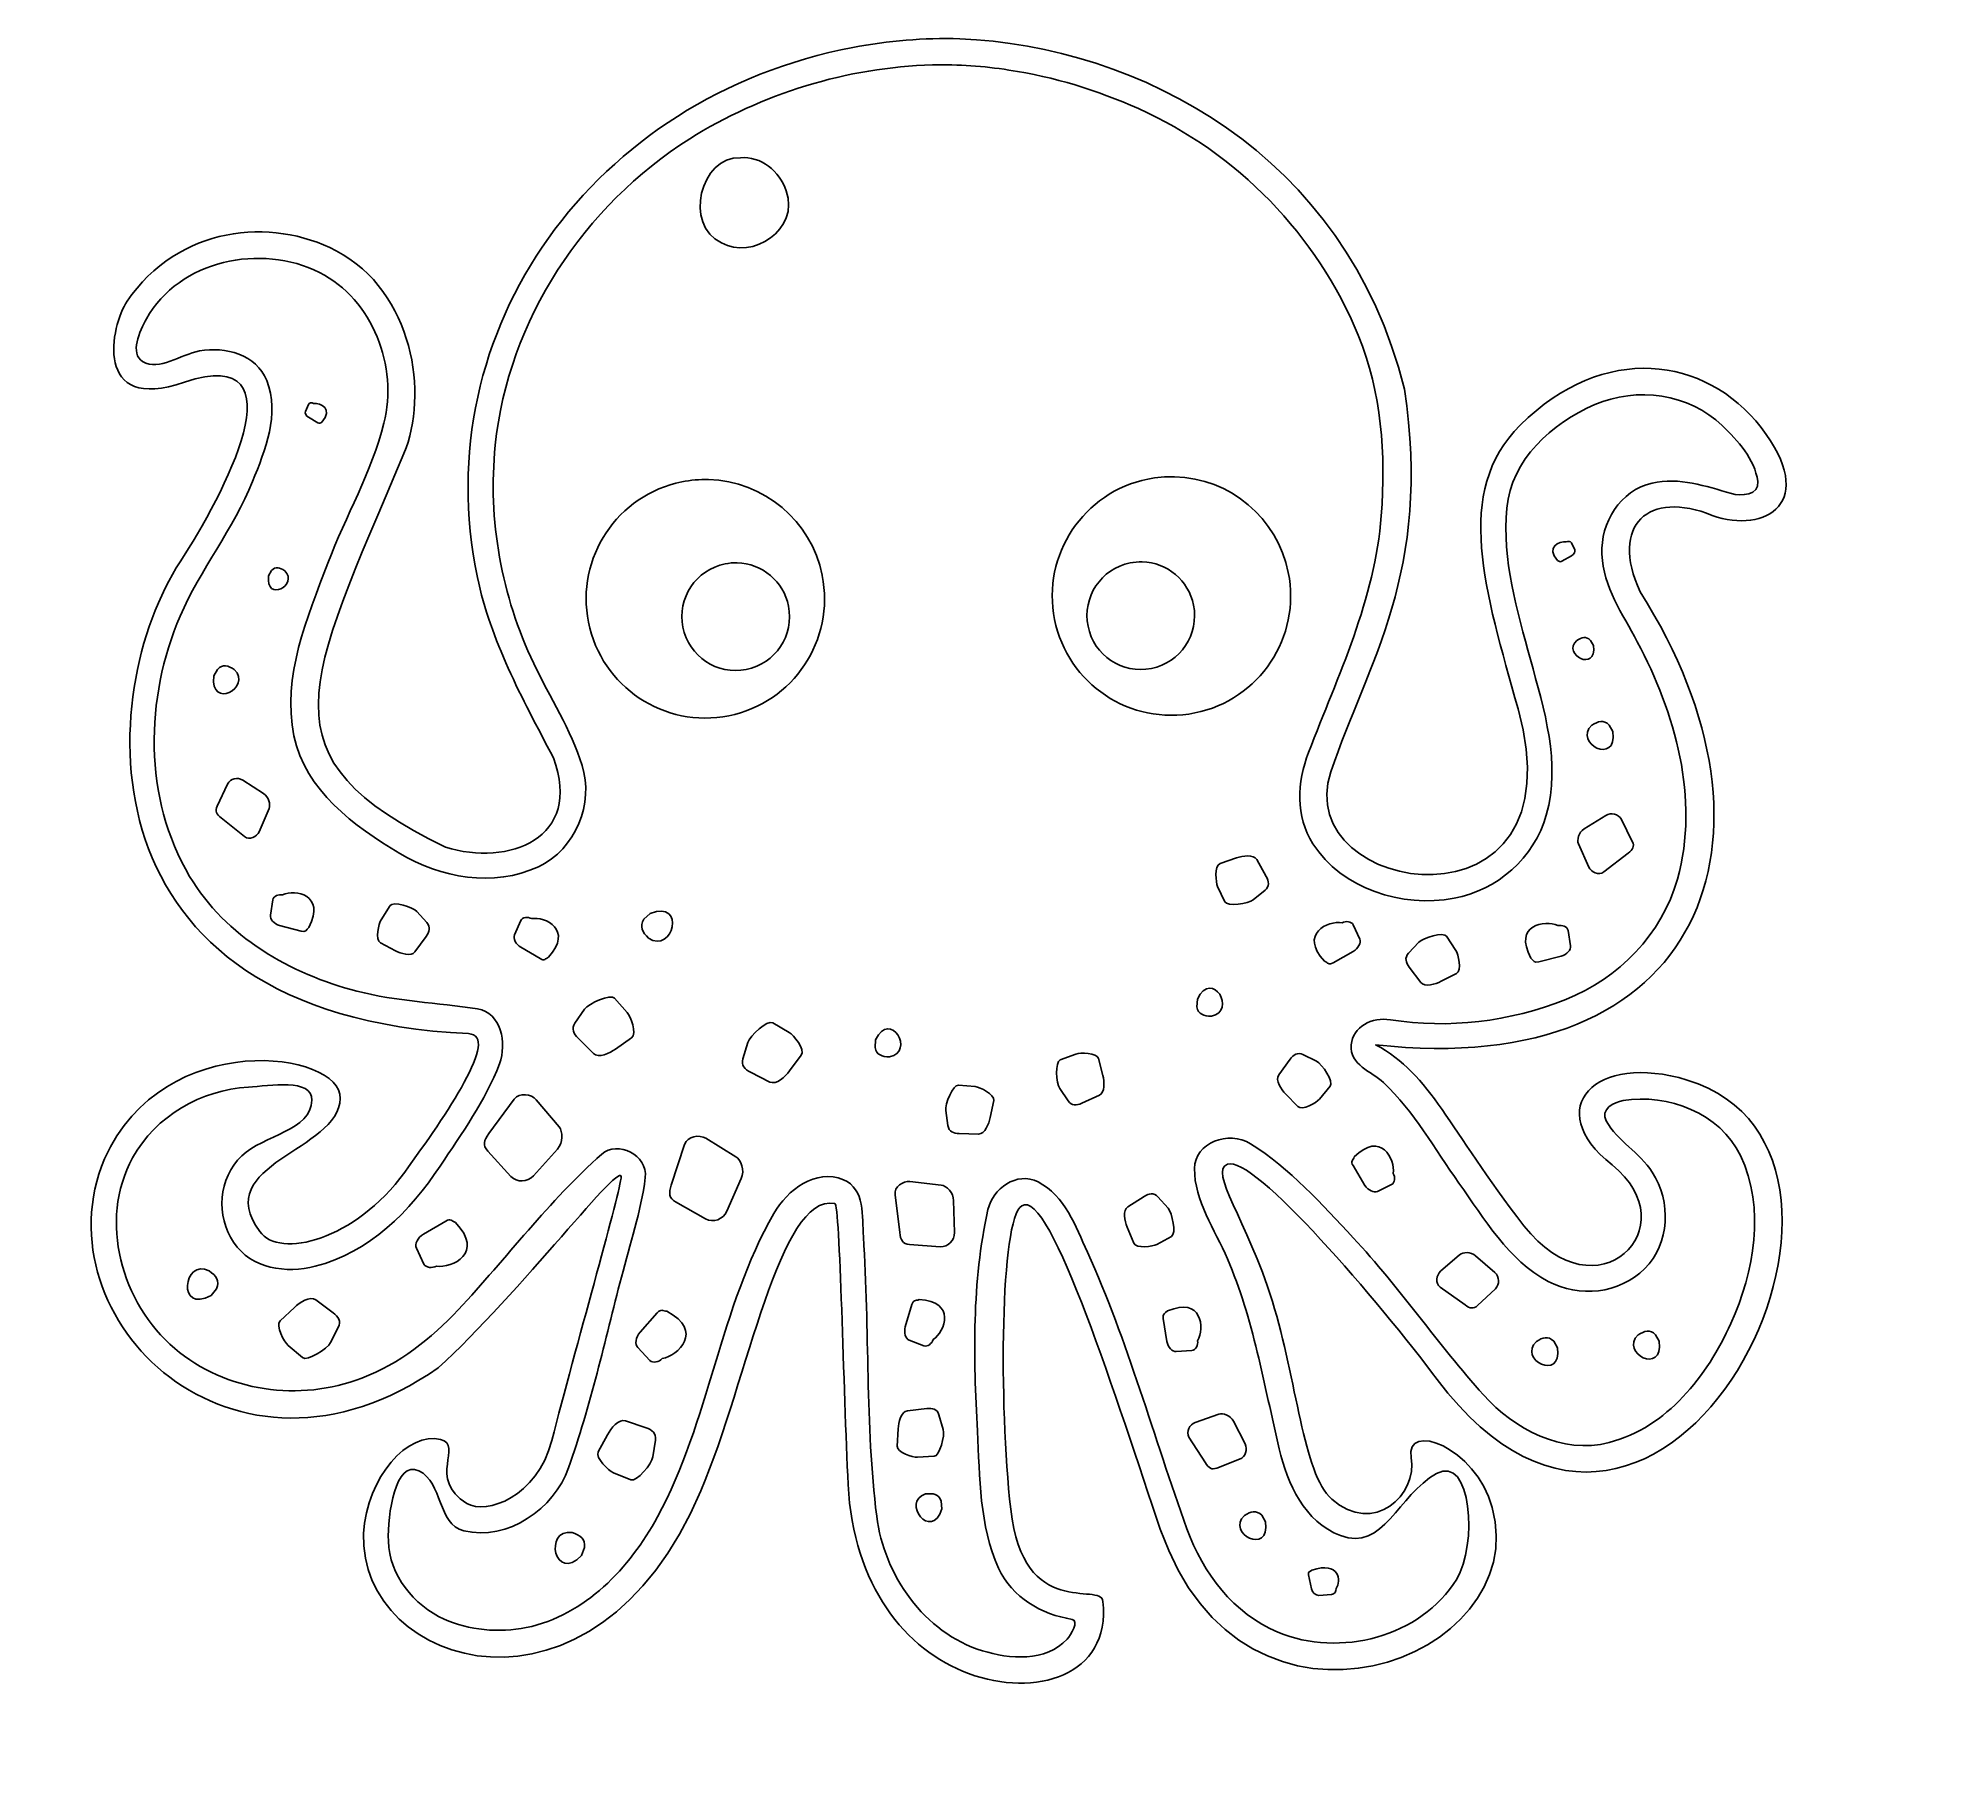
# Model space of a CAD drawing. Header units: millimetres. Extents: x 54 to 168, y 140 to 245.
import ezdxf

# ---------------------------------------------------------------- set-up
doc = ezdxf.new("R2010")
doc.units = ezdxf.units.MM
doc.layers.add('Layer_1', color=7, linetype='CONTINUOUS')

msp = doc.modelspace()

# ---------------------------------------------------------------- linework, layer by layer
at = {"layer": 'Layer_1', "color": 7}
for points in [[(109.67875, 244.849388)], [(96.441234, 237.660279)], [(122.65197, 218.399079)], [(96.23547, 213.203566)], [(120.69651, 213.261461)]]:
    msp.add_lwpolyline(points, close=True, dxfattribs=at)
at = {"layer": 'Layer_1', "color": 1}
for points in [[(108.03711, 243.263672)], [(70.658069, 222.826078)], [(146.30436, 214.465599)], [(67.364912, 196.96779)], [(147.66695, 194.83286)], [(68.78658, 193.14998)], [(75.27842, 192.50264)], [(90.884466, 190.54314)], [(132.77352, 191.47162)], [(139.08048, 190.65238)], [(145.80433, 191.29941)], [(124.87363, 185.82855)], [(105.43834, 183.37209)], [(132.05807, 181.60347)], [(84.104025, 180.77513)], [(94.347023, 178.4584)], [(106.66241, 175.84129)], [(135.861, 176.3318)], [(64.358032, 170.45735)], [(78.071895, 170.73903)], [(138.7144, 170.42574)], [(108.07771, 166.30249)], [(124.04593, 166.22949)], [(91.714579, 165.1575)], [(123.89155, 161.29355)], [(107.61954, 156.9822)], [(86.273036, 154.65561)], [(132.40311, 151.26558)]]:
    msp.add_lwpolyline(points, close=True, dxfattribs=at)
for points in [[(70.347479, 222.766735), (70.164083, 222.348596)], [(70.346185, 221.990085), (70.913163, 221.658132)], [(146.62605, 214.406284), (146.816, 213.988364)], [(146.62739, 213.630041), (146.04015, 213.298262)], [(68.1172, 212.734692), (67.942822, 212.420419)], [(68.915347, 212.727294), (68.915327, 212.727592)], [(146.93893, 208.513441), (146.93895, 208.513735)], [(147.7656, 208.520835), (147.94621, 208.206726)], [(64.861734, 206.770257), (64.641234, 206.372879)], [(65.870928, 206.760902), (65.870909, 206.761257)], [(147.84882, 203.397266), (147.84884, 203.397616)], [(148.89408, 203.406616), (149.12246, 203.009446)], [(65.465695, 199.840927), (64.828294, 198.509631)], [(67.640995, 199.267497), (66.375742, 200.083734)], [(65.074447, 197.80015), (66.486542, 196.67419)], [(67.364863, 196.96774), (67.967014, 198.361313)], [(147.381, 197.131355), (148.69147, 197.947165)], [(149.63404, 197.704485), (150.29422, 196.37389)], [(147.667, 194.83281), (147.04333, 196.22565)], [(125.4057, 195.04106), (126.39848, 195.38642)], [(127.61513, 195.28399), (128.18524, 194.26531)], [(150.03927, 195.66478), (148.57671, 194.53941)], [(68.197425, 192.85731), (68.049656, 191.91957)], [(125.69206, 192.74055), (125.2547, 193.65832)], [(125.69193, 192.7405), (125.69206, 192.74055)], [(128.11644, 193.43514), (127.40669, 192.85889)], [(75.278506, 192.5026), (74.736882, 191.65429)], [(77.502961, 191.47631), (76.90193, 192.1462)], [(83.173679, 191.59861), (82.794287, 190.73361)], [(83.816207, 191.72143), (83.816207, 191.72129)], [(90.610246, 191.68251), (90.986372, 192.0323)], [(68.60051, 191.30591), (69.905947, 190.96115)], [(76.77483, 189.71446), (77.457001, 190.6442)], [(133.43901, 191.34891), (133.83196, 190.48436)], [(139.0804, 190.65237), (139.64138, 189.8045)], [(146.41454, 191.00689), (146.56759, 190.06964)], [(74.695172, 190.26329), (75.597862, 189.78266)], [(83.170995, 189.99196), (84.343908, 189.30525)], [(133.44178, 189.7431), (132.22695, 189.05675)], [(136.77644, 189.62658), (137.39895, 190.29612)], [(145.99705, 189.4563), (144.64496, 189.11172)], [(137.53059, 187.86565), (136.82404, 188.79491)], [(139.68458, 188.41423), (138.74962, 187.93385)], [(86.442104, 185.40989), (87.027452, 186.25127)], [(88.837709, 186.91192), (88.837586, 186.9118)], [(88.837586, 186.9118), (89.594033, 186.0592)], [(123.99828, 186.39986), (124.02818, 186.85703)], [(98.38927, 185.42585), (98.389189, 185.4257)], [(98.389189, 185.4257), (99.373465, 184.85093)], [(87.556874, 183.57425), (86.626073, 184.49428)], [(89.861272, 184.52283), (88.899253, 183.84217)], [(96.580265, 183.25272), (96.874612, 184.23451)], [(104.56299, 183.9434), (104.59289, 184.40057)], [(100.10568, 183.47409), (99.403338, 182.52778)], [(115.74437, 183.18598), (115.74441, 183.18584)], [(115.74441, 183.18584), (116.6964, 183.54266)], [(118.06102, 183.27332), (118.31973, 182.25451)], [(128.94176, 182.27924), (129.62638, 183.22477)], [(130.40856, 183.51134), (131.22978, 183.10959)], [(98.211065, 181.8553), (97.040106, 182.43987)], [(109.60229, 181.66482), (109.60228, 181.66467)], [(109.60228, 181.66467), (110.61495, 181.57457)], [(116.22796, 180.71072), (115.71487, 181.46739)], [(132.05801, 181.60356), (131.4091, 180.82093)], [(81.240412, 178.73816), (82.768449, 180.81653)], [(84.103952, 180.77515), (85.481493, 179.14628)], [(111.72877, 180.74143), (111.52131, 179.71096)], [(118.11306, 181.05118), (117.04913, 180.57077)], [(130.09102, 180.37666), (129.3603, 181.13228)], [(108.96757, 179.22394), (108.83228, 180.1281)], [(92.259775, 175.63123), (93.064915, 178.082)], [(94.346938, 178.45841), (96.163087, 177.33929)], [(110.81444, 178.71544), (109.64739, 178.74254)], [(82.575338, 176.15586), (81.172912, 177.68699)], [(85.379072, 177.79901), (83.935317, 176.19536)], [(134.15284, 175.61321), (133.4312, 176.80741)], [(96.485154, 176.02707), (95.612329, 174.05367)], [(106.66234, 175.84126), (108.55311, 175.62776)], [(135.75788, 175.66301), (134.90521, 175.2449)], [(94.332225, 173.59278), (92.52285, 174.61127)], [(106.05151, 172.76688), (105.7706, 175.0506)], [(109.31138, 174.69101), (109.35638, 172.76685)], [(119.82734, 174.31966), (120.81392, 174.94367)], [(121.64659, 174.91957), (122.26013, 174.2418)], [(77.291307, 172.66443), (78.640592, 173.45595)], [(120.18864, 172.12647), (119.79044, 173.09927)], [(122.47045, 172.53597), (121.57748, 172.04997)], [(122.47047, 172.53586), (122.47045, 172.53597)], [(77.323684, 170.86439), (76.867416, 171.82636)], [(108.49827, 171.90874), (106.65118, 172.0436)], [(138.71437, 170.42568), (139.86669, 171.42624)], [(140.83138, 171.36554), (141.99197, 170.34774)], [(64.788385, 169.36731), (64.464667, 168.96852)], [(140.19814, 168.39632), (138.6972, 169.46998)], [(142.03287, 169.37529), (140.9507, 168.35782)], [(68.641851, 167.43924), (69.499605, 168.24736)], [(70.791528, 168.69976), (71.841484, 167.91845)], [(90.373414, 166.74421), (91.409265, 167.91643)], [(106.39272, 167.07374), (106.78356, 168.41319)], [(72.151267, 167.0374), (71.688899, 166.12266)], [(122.19312, 166.19596), (121.96608, 167.57267)], [(150.64785, 166.58794), (150.64787, 166.58829)], [(151.69311, 166.59729), (151.92149, 166.20012)], [(69.988489, 165.21625), (69.120607, 165.95513)], [(90.964516, 165.04369), (90.231466, 165.81583)], [(107.51558, 165.92578), (106.63072, 166.27057)], [(123.70207, 165.64668), (122.75513, 165.57478)], [(144.50286, 166.19431), (144.50288, 166.19466)], [(145.54812, 166.20366), (145.7765, 165.80649)], [(69.988385, 165.21613), (69.988489, 165.21625)], [(106.52359, 162.006), (107.68302, 162.14183)], [(89.49797, 161.39365), (90.738971, 160.97801)], [(105.90057, 159.87235), (105.96237, 160.92168)], [(108.42331, 161.75988), (108.68329, 160.8834)], [(123.89151, 161.29351), (125.33282, 161.7951)], [(126.20613, 161.38081), (126.90624, 160.00504)], [(87.847489, 159.52659), (88.411064, 160.56157)], [(91.307628, 160.23716), (91.152982, 159.22394)], [(124.51644, 158.85846), (123.521, 160.41238)], [(108.13498, 159.25448), (107.11964, 159.20258)], [(108.13498, 159.25435), (108.13498, 159.25448)], [(126.58344, 159.08682), (125.201, 158.5435)], [(89.819215, 157.83324), (88.764446, 158.26525)], [(89.819153, 157.8331), (89.819215, 157.83324)], [(108.56598, 156.53847), (108.60008, 156.08159)], [(126.87287, 155.68614), (126.87289, 155.68649)], [(127.91813, 155.69549), (128.14651, 155.29832)], [(87.021327, 153.75369), (86.837833, 153.27394)], [(130.91914, 151.24478), (130.7373, 152.09875)], [(132.1277, 150.90406), (131.36927, 150.85946)]]:
    msp.add_lwpolyline(points, dxfattribs=at)
at = {"layer": 'Layer_1', "color": 7}
for points in [[(94.502826, 218.230113), (94.503276, 218.230131)], [(101.37262, 212.444438), (101.37062, 212.451138)], [(129.52129, 212.61342), (129.52029, 212.62062)], [(99.336572, 210.594421), (99.337089, 210.591321)], [(123.79761, 210.652299), (123.79813, 210.648699)]]:
    msp.add_lwpolyline(points, dxfattribs=at)
for points in [[(103.22751, 244.320829), (87.569397, 241.323638), (77.418387, 227.286879), (80.554167, 212.32444)], [(109.67879, 244.849388), (107.51443, 244.904548), (105.35044, 244.727253), (103.22751, 244.320829)], [(136.5296, 223.695436), (132.99048, 237.986835), (120.3873, 244.404836), (109.67875, 244.849388)], [(96.441234, 237.660279), (94.011704, 237.743389), (92.983894, 233.598099), (95.290814, 232.519312)], [(99.199734, 235.662364), (98.805324, 236.859513), (97.653584, 237.773382), (96.441234, 237.660279)], [(95.290814, 232.519312), (97.134324, 231.469402), (100.0378, 233.319158), (99.199734, 235.662364)], [(72.016307, 232.04673), (68.102047, 234.106091), (62.464057, 233.52456), (59.392947, 228.991509)], [(76.110697, 219.802272), (77.601227, 223.343534), (76.715227, 229.574548), (72.016307, 232.04673)], [(59.392947, 228.991509), (58.414087, 227.546681), (57.306127, 222.172689), (62.861897, 224.120067)], [(62.861897, 224.120067), (70.106987, 226.467778), (65.179517, 217.207118), (62.603667, 213.270107)], [(158.07073, 221.371947), (154.71246, 225.687854), (148.57502, 226.521751), (143.53034, 221.516908)], [(132.09633, 200.586654), (134.33032, 207.22933), (138.20329, 212.598143), (136.5296, 223.695436)], [(143.53034, 221.516908), (139.4636, 217.482275), (141.40484, 211.517472), (143.39756, 204.38529)], [(155.12797, 216.066239), (158.35308, 214.907101), (161.56536, 216.880798), (158.07073, 221.371947)], [(78.620277, 196.03548), (67.451457, 201.47367), (70.159517, 205.663189), (76.110697, 219.802272)], [(92.897689, 218.091121), (89.001875, 217.307498), (86.478001, 213.512434), (87.25979, 209.613603)], [(94.503276, 218.230131), (93.964567, 218.244096), (93.425996, 218.197467), (92.897689, 218.091121)], [(101.37062, 212.451138), (100.70849, 215.74465), (97.85881, 218.142543), (94.502826, 218.230113)], [(121.04687, 218.26062), (117.150604, 217.477245), (114.626374, 213.681758), (115.40846, 209.782585)], [(122.65194, 218.399113), (122.113423, 218.413209), (121.575027, 218.366754), (121.04687, 218.26062)], [(129.52029, 212.62062), (128.857905, 215.914115), (126.007996, 218.311803), (122.65197, 218.399079)], [(150.76389, 211.455401), (148.9039, 215.517351), (151.30491, 217.613467), (155.12797, 216.066239)], [(62.603667, 213.270107), (57.471927, 205.426609), (56.302359, 185.89588), (80.011665, 184.77378)], [(119.97149, 213.198931), (120.210062, 213.246873), (120.453259, 213.267848), (120.69651, 213.261461)], [(80.554167, 212.32444), (81.363877, 208.491723), (83.179177, 205.153903), (85.139337, 201.428492)], [(92.964868, 209.312846), (92.611688, 211.073533), (93.751566, 212.7874), (95.510966, 213.141036)], [(95.510966, 213.141036), (95.749369, 213.18894), (95.992391, 213.209914), (96.23547, 213.203566)], [(95.730074, 203.968986), (99.626803, 204.750454), (102.152911, 208.544823), (101.37262, 212.444438)], [(96.23547, 213.203564), (97.750755, 213.164081), (99.03749, 212.081474), (99.336572, 210.594421)], [(117.42591, 209.37074), (117.072705, 211.131261), (118.212301, 212.845051), (119.97149, 213.198931)], [(120.69651, 213.261442), (122.211795, 213.221958), (123.498529, 212.139351), (123.79761, 210.652299)], [(123.87926, 204.138485), (127.775535, 204.920204), (130.301284, 208.71415), (129.52129, 212.61342)], [(134.79335, 184.10721), (154.59503, 181.86061), (160.19516, 196.64262), (150.76389, 211.455401)], [(99.337089, 210.591321), (99.689556, 208.830491), (98.548984, 207.117086), (96.789441, 206.764164)], [(123.79813, 210.648699), (124.150276, 208.888046), (123.00978, 207.174989), (121.25048, 206.822059)], [(87.25979, 209.613603), (88.041597, 205.714504), (91.833553, 203.187536), (95.730074, 203.968986)], [(96.789441, 206.764164), (95.030062, 206.411333), (93.317901, 207.552311), (92.964868, 209.312846)], [(115.40846, 209.782585), (116.190502, 205.883452), (119.982727, 203.356691), (123.87926, 204.138485)], [(121.25048, 206.822059), (119.491102, 206.46923), (117.778944, 207.610207), (117.42591, 209.37074)], [(143.39756, 204.38529), (147.326, 190.32487), (129.55407, 193.02736), (132.09633, 200.586654)], [(85.139337, 201.428492), (86.953817, 196.54936), (82.413297, 194.85041), (78.620277, 196.03548)], [(72.272587, 180.86751), (72.358187, 183.69319), (61.632607, 185.23066), (58.027437, 177.21387)], [(80.011665, 184.77378), (81.981041, 184.68058), (78.653571, 179.85132), (76.160114, 176.40833)], [(143.7527, 173.17852), (139.1328, 179.13272), (138.17614, 182.28842), (134.79335, 184.10721)], [(153.61128, 181.9748), (148.08985, 183.65786), (144.7518, 180.28013), (149.07181, 176.84492)], [(138.51706, 163.89132), (152.28371, 145.63956), (168.0459, 177.5748), (153.61128, 181.9748)], [(67.401577, 172.82622), (64.405707, 176.95431), (72.175677, 177.66678), (72.272587, 180.86751)], [(58.027437, 177.21387), (54.001087, 167.51146), (65.844037, 155.97954), (78.177577, 164.59246)], [(78.177577, 164.59246), (83.051417, 169.0091), (89.464338, 177.47163), (89.230732, 176.05127)], [(128.5604, 168.60804), (127.02448, 173.55671), (124.70133, 176.44846), (125.84602, 176.88812)], [(125.84602, 176.88812), (127.43492, 177.49838), (135.02554, 168.52036), (138.51706, 163.89132)], [(149.07181, 176.84492), (153.75652, 173.1197), (148.13647, 167.52864), (143.7527, 173.17852)], [(76.160114, 176.40833), (73.170439, 172.28015), (68.603577, 171.16996), (67.401577, 172.82622)], [(89.230732, 176.05127), (88.992643, 174.60366), (86.499043, 165.84286), (85.041717, 160.2007)], [(94.046687, 157.17468), (96.919587, 163.9728), (98.75695, 175.09878), (102.13035, 174.52865)], [(102.13035, 174.52865), (102.46124, 174.47275), (102.65309, 163.13618), (102.94072, 157.54363)], [(113.42173, 174.38244), (115.17328, 175.50504), (119.26186, 162.24783), (121.79248, 154.86502)], [(112.75735, 156.06738), (112.04415, 162.42906), (112.11471, 173.54475), (113.42173, 174.38244)], [(132.14274, 156.67066), (130.40846, 158.20425), (130.02772, 163.88041), (128.5604, 168.60804)], [(141.83788, 156.16218), (140.82759, 159.83951), (136.56303, 161.38937), (136.94987, 159.17513)], [(78.325067, 160.27467), (76.395767, 160.75598), (73.865097, 158.03566), (73.675087, 154.59114)], [(79.916157, 156.41039), (77.475607, 157.90927), (79.744877, 159.92045), (78.325067, 160.27467)], [(85.041717, 160.2007), (84.161245, 156.79188), (81.073697, 155.69947), (79.916157, 156.41039)], [(136.94987, 159.17513), (137.3383, 156.95182), (134.6957, 154.41314), (132.14274, 156.67066)], [(102.94072, 157.54363), (103.25261, 151.47945), (106.37253, 147.55473), (110.21101, 146.14003)], [(73.675087, 154.59114), (73.377657, 146.45987), (87.629707, 141.99024), (94.046687, 157.17468)], [(118.33015, 150.4948), (118.20855, 151.69875), (113.51619, 149.29862), (112.75735, 156.06738)], [(121.79248, 154.86502), (126.78454, 140.3012), (144.36235, 146.97338), (141.83788, 156.16218)], [(110.21101, 146.14003), (114.21455, 144.66448), (118.78881, 145.95374), (118.33015, 150.4948)]]:
    msp.add_open_spline(points, degree=3, dxfattribs=at)
at = {"layer": 'Layer_1', "color": 1}
for points in [[(108.03711, 243.263672), (102.909, 243.136684), (97.665101, 241.514411), (93.376988, 238.805397)], [(112.64587, 242.958181), (111.10193, 243.191795), (109.61637, 243.30278), (108.03711, 243.263672)], [(120.46767, 240.626046), (117.94149, 241.752342), (115.41284, 242.539508), (112.64587, 242.958181)], [(133.73935, 226.946191), (131.2673, 232.994951), (126.44234, 237.962238), (120.46767, 240.626046)], [(93.376988, 238.805397), (86.989359, 234.770015), (82.402038, 227.862748), (81.630331, 220.29798)], [(71.015625, 230.734375), (67.4951, 232.510994), (62.536233, 231.475804), (60.559547, 227.938511)], [(74.908093, 221.643854), (75.763612, 225.023014), (74.254112, 229.100085), (71.015625, 230.734375)], [(60.559547, 227.938511), (60.141852, 227.191043), (59.554017, 225.826832), (60.326172, 225.363281)], [(60.326172, 225.363281), (61.346027, 224.751027), (62.623727, 225.79157), (63.770631, 225.994241)], [(63.770631, 225.994241), (65.331739, 226.270106), (67.206719, 225.793078), (67.829858, 224.20617)], [(135.13576, 216.049897), (135.41583, 219.788362), (135.16816, 223.450056), (133.73935, 226.946191)], [(67.829858, 224.20617), (68.627217, 222.175589), (67.733998, 220.00802), (66.974609, 218.119141)], [(155.72426, 221.490081), (153.73509, 223.423306), (150.57275, 223.850037), (148.02324, 222.754278)], [(70.658069, 222.826035), (70.554964, 222.881005), (70.39278, 222.869995), (70.347479, 222.766735)], [(71.15724, 221.701172), (71.880947, 222.504363), (71.056636, 222.893349), (70.658069, 222.826078)], [(148.02324, 222.754278), (145.4386, 221.643422), (142.98378, 219.430224), (142.71414, 216.496253)], [(70.164083, 222.348596), (70.118903, 222.24525), (70.200673, 222.075286), (70.346185, 221.990085)], [(70.913163, 221.658132), (71.041593, 221.582902), (71.055033, 221.656232), (71.15724, 221.701172)], [(71.522911, 213.187992), (72.600956, 216.02503), (74.162707, 218.699701), (74.908093, 221.643854)], [(157.87109, 218.119141), (157.68704, 219.483875), (156.66892, 220.571993), (155.72426, 221.490081)], [(81.630331, 220.29798), (81.168919, 215.774925), (82.007557, 211.196285), (83.954513, 207.119984)], [(66.974609, 218.119141), (65.820914, 215.249487), (63.815056, 212.810708), (62.597656, 209.978516)], [(148.45892, 213.71912), (148.37462, 215.64236), (149.56393, 217.574135), (151.49273, 218.015816)], [(151.49273, 218.015816), (153.12651, 218.38994), (154.73499, 217.832008), (156.27644, 217.386304)], [(156.27644, 217.386304), (156.84312, 217.222451), (157.98666, 217.262194), (157.87109, 218.119141)], [(130.74609, 201.759766), (132.5336, 206.402024), (134.75727, 210.997764), (135.13576, 216.049897)], [(142.71414, 216.496253), (142.42695, 213.371357), (143.33686, 210.324711), (144.14422, 207.369385)], [(145.78735, 213.341282), (145.03778, 214.144053), (145.89155, 214.532835), (146.30436, 214.465599)], [(146.30436, 214.465554), (146.41115, 214.520494), (146.57913, 214.509494), (146.62605, 214.406284)], [(146.04015, 213.298262), (145.90713, 213.223072), (145.89321, 213.296362), (145.78735, 213.341282)], [(146.816, 213.988364), (146.8628, 213.885072), (146.7781, 213.715197), (146.62739, 213.630041)], [(150.596, 208.441402), (149.7071, 210.116333), (148.54592, 211.733548), (148.45892, 213.71912)], [(67.942822, 212.420419), (67.723925, 210.780654), (69.792451, 211.867503), (68.915347, 212.727294)], [(68.915327, 212.727592), (68.624607, 212.914357), (68.36708, 213.00545), (68.1172, 212.734692)], [(69.474902, 202.755218), (68.740197, 206.358365), (70.267495, 209.884175), (71.522911, 213.187992)], [(62.597656, 209.978516), (60.472534, 205.034576), (60.374646, 198.986223), (63.172685, 194.27101)], [(146.93895, 208.513735), (147.24006, 208.700403), (147.50679, 208.791448), (147.7656, 208.520835)], [(147.94621, 208.206726), (148.17293, 206.567819), (146.03048, 207.6541), (146.93893, 208.513441)], [(153.02012, 194.10806), (154.37777, 198.966599), (152.87, 204.156597), (150.596, 208.441402)], [(64.641234, 206.372879), (64.364455, 204.299504), (66.979974, 205.673753), (65.870928, 206.760902)], [(65.870909, 206.761257), (65.503306, 206.997411), (65.177683, 207.112591), (64.861734, 206.770257)], [(83.954513, 207.119984), (84.931465, 205.07456), (86.19566, 203.139345), (86.873047, 200.974609)], [(144.14422, 207.369385), (144.9723, 204.338205), (145.98536, 201.130412), (145.10352, 197.974609)], [(149.12246, 203.009446), (149.40913, 200.937156), (146.70014, 202.310686), (147.84882, 203.397266)], [(147.84884, 203.397616), (148.22958, 203.633646), (148.56684, 203.748766), (148.89408, 203.406616)], [(75.867636, 195.65414), (73.106179, 197.307175), (70.150943, 199.43977), (69.474902, 202.755218)], [(86.873047, 200.974609), (87.587952, 198.689976), (86.500396, 195.92464), (84.236725, 194.8538)], [(131.00391, 196.24023), (129.95087, 197.878503), (130.05562, 199.966568), (130.74609, 201.759766)], [(66.375742, 200.083734), (66.063095, 200.285139), (65.629308, 200.182784), (65.465695, 199.840927)], [(64.828294, 198.509631), (64.683865, 198.208063), (64.793634, 198.024137), (65.074447, 197.80015)], [(67.967014, 198.361313), (68.072427, 198.605295), (67.953494, 199.065886), (67.640995, 199.267497)], [(145.10352, 197.974609), (144.38286, 195.39563), (142.13857, 193.4294), (139.53113, 192.94762)], [(148.69147, 197.947165), (149.01528, 198.148465), (149.46458, 198.046165), (149.63404, 197.704485)], [(66.486542, 196.67419), (66.778315, 196.44158), (67.233179, 196.66279), (67.364912, 196.96779)], [(139.53113, 192.94762), (136.39738, 192.36859), (132.76798, 193.49577), (131.00391, 196.24023)], [(147.04333, 196.22565), (146.93415, 196.4695), (147.05733, 196.92985), (147.381, 197.131355)], [(150.29422, 196.37389), (150.44381, 196.07248), (150.33012, 195.88865), (150.03927, 195.66478)], [(84.236725, 194.8538), (81.536982, 193.57667), (78.317748, 194.18748), (75.867636, 195.65414)], [(125.2547, 193.65832), (125.13961, 193.89974), (125.04527, 194.91567), (125.4057, 195.04106)], [(126.39848, 195.38642), (126.75891, 195.51177), (127.42876, 195.61699), (127.61513, 195.28399)], [(63.172685, 194.27101), (65.335939, 190.62553), (69.246384, 188.38121), (73.275498, 187.33969)], [(128.18524, 194.26531), (128.34957, 193.97133), (128.40165, 193.66676), (128.11644, 193.43514)], [(146.28119, 186.83717), (149.46917, 188.10539), (152.08918, 190.77656), (153.02012, 194.10806)], [(148.57671, 194.53941), (148.27451, 194.30692), (147.80339, 194.52801), (147.66695, 194.83286)], [(68.78659, 193.14994), (68.552013, 193.20184), (68.23394, 193.08894), (68.197425, 192.85731)], [(70.370804, 191.18395), (71.396248, 193.19357), (69.547236, 193.50785), (68.78658, 193.14998)], [(76.90193, 192.1462), (76.651065, 192.42588), (75.450056, 192.7858), (75.27842, 192.50264)], [(90.986372, 192.0323), (93.177529, 192.86888), (92.361499, 189.56289), (90.884466, 190.54314)], [(127.40669, 192.85889), (127.11043, 192.61831), (125.82852, 192.43545), (125.69193, 192.7405)], [(68.049656, 191.91957), (68.013356, 191.68788), (68.265454, 191.39439), (68.60051, 191.30591)], [(74.736882, 191.65429), (74.594452, 191.43112), (74.367464, 190.43778), (74.695172, 190.26329)], [(83.816207, 191.72129), (83.6029, 191.835), (83.267409, 191.81219), (83.173679, 191.59861)], [(84.848833, 189.39435), (86.34596, 191.05591), (84.640721, 191.8606), (83.816207, 191.72143)], [(90.884457, 190.54314), (90.530432, 190.89939), (90.319517, 191.23869), (90.610246, 191.68251)], [(131.70399, 189.14575), (130.15336, 190.80644), (131.91954, 191.61071), (132.77352, 191.47162)], [(144.16349, 189.33441), (143.1014, 191.34297), (145.01649, 191.65709), (145.80433, 191.29941)], [(69.905947, 190.96115), (70.201669, 190.88305), (70.190305, 191.03645), (70.370804, 191.18395)], [(77.457001, 190.6442), (77.653653, 190.91256), (77.744448, 191.20706), (77.502961, 191.47631)], [(82.794287, 190.73361), (82.700827, 190.51981), (82.869987, 190.16821), (83.170995, 189.99196)], [(132.77352, 191.47153), (132.99445, 191.58518), (133.34193, 191.56243), (133.43901, 191.34891)], [(133.83196, 190.48436), (133.92876, 190.27068), (133.75356, 189.91926), (133.44178, 189.7431)], [(137.39895, 190.29612), (137.65878, 190.57566), (138.90271, 190.93539), (139.08048, 190.65238)], [(145.80432, 191.29937), (146.04728, 191.35127), (146.37672, 191.23837), (146.41454, 191.00689)], [(75.597862, 189.78266), (75.925561, 189.60815), (76.551849, 189.41056), (76.77483, 189.71446)], [(84.343908, 189.30525), (84.609583, 189.14962), (84.63738, 189.30125), (84.848833, 189.39435)], [(136.82404, 188.79491), (136.62036, 189.06313), (136.52632, 189.35747), (136.77644, 189.62658)], [(139.64138, 189.8045), (139.7889, 189.58145), (140.024, 188.58863), (139.68458, 188.41423)], [(144.64496, 189.11172), (144.33867, 189.03362), (144.35044, 189.18702), (144.16349, 189.33441)], [(146.56759, 190.06964), (146.60519, 189.83807), (146.34408, 189.54474), (145.99705, 189.4563)], [(124.02818, 186.85703), (124.93761, 188.74105), (126.4319, 186.09675), (124.87363, 185.82855)], [(132.22695, 189.05675), (131.95178, 188.9012), (131.92299, 189.05275), (131.70399, 189.14575)], [(73.275498, 187.33969), (75.66058, 186.72315), (78.136837, 186.64409), (80.558594, 186.26758)], [(87.027452, 186.25127), (87.27178, 186.60251), (88.595761, 187.19803), (88.837709, 186.91192)], [(138.74962, 187.93385), (138.41022, 187.75943), (137.76154, 187.56194), (137.53059, 187.86565)], [(80.558594, 186.26758), (81.985092, 186.0458), (82.34753, 184.20384), (81.881594, 182.95555)], [(89.594033, 186.0592), (89.793002, 185.83492), (90.21051, 184.76995), (89.861272, 184.52283)], [(104.59289, 184.40057), (105.50232, 186.28459), (106.99661, 183.64029), (105.43834, 183.37209)], [(124.87362, 185.82855), (124.42588, 185.84295), (124.08134, 185.93398), (123.99828, 186.39986)], [(135.68559, 185.61273), (139.2034, 185.0544), (142.88423, 185.48582), (146.28119, 186.83717)], [(86.626073, 184.49428), (86.357671, 184.75986), (86.206882, 185.07173), (86.442104, 185.40989)], [(96.874612, 184.23451), (96.997457, 184.64436), (98.070276, 185.62243), (98.38927, 185.42585)], [(99.373465, 184.85093), (99.632359, 184.69973), (100.36064, 183.81764), (100.10568, 183.47409)], [(133.31822, 184.09385), (133.41712, 185.20563), (134.57279, 185.78935), (135.68559, 185.61273)], [(88.899253, 183.84217), (88.549996, 183.59503), (87.86116, 183.2735), (87.556874, 183.57425)], [(105.43833, 183.37209), (104.99059, 183.38649), (104.64605, 183.47752), (104.56299, 183.9434)], [(116.6964, 183.54266), (116.94681, 183.63656), (117.96709, 183.64319), (118.06102, 183.27332)], [(129.62638, 183.22477), (129.82406, 183.49745), (130.07851, 183.67275), (130.40856, 183.51134)], [(135.26758, 181.82031), (134.55054, 182.49861), (133.21024, 182.88014), (133.31822, 184.09385)], [(81.881594, 182.95555), (81.040579, 180.70238), (79.60288, 178.75541), (78.293056, 176.77066)], [(97.040106, 182.43987), (96.702375, 182.6087), (96.461989, 182.85814), (96.580265, 183.25272)], [(99.403338, 182.52778), (99.148373, 182.1842), (98.593851, 181.66421), (98.211065, 181.8553)], [(115.71487, 181.46739), (115.50066, 181.78324), (115.42871, 183.07613), (115.74437, 183.18598)], [(131.22978, 183.10959), (131.57262, 182.94192), (132.27741, 181.85563), (132.05807, 181.60347)], [(66.722656, 181.54688), (63.881334, 181.38552), (61.131054, 179.81994), (59.730469, 177.27148)], [(70.554688, 180.75586), (70.576598, 182.09923), (68.014104, 181.62022), (66.722656, 181.54688)], [(108.83228, 180.1281), (108.77578, 180.50553), (109.27019, 181.70232), (109.60229, 181.66482)], [(110.61495, 181.57457), (110.88131, 181.55087), (111.80408, 181.11553), (111.72877, 180.74143)], [(118.31973, 182.25451), (118.41363, 181.88464), (118.46086, 181.20822), (118.11306, 181.05118)], [(129.3603, 181.13228), (129.095, 181.40657), (128.71799, 181.97018), (128.94176, 182.27924)], [(139.82907, 175.74907), (138.34832, 177.82628), (137.13477, 180.05398), (135.26758, 181.82031)], [(66.320449, 177.39324), (67.63113, 178.65369), (70.524706, 178.91773), (70.554688, 180.75586)], [(82.768449, 180.81653), (83.084189, 181.24592), (83.802623, 181.13152), (84.104025, 180.77513)], [(117.04913, 180.57077), (116.74211, 180.43234), (116.43419, 180.40664), (116.22796, 180.71072)], [(131.4091, 180.82093), (131.23838, 180.6151), (130.3563, 180.10236), (130.09102, 180.37666)], [(149.74259, 180.73651), (149.1816, 180.64301), (148.33968, 180.20364), (148.72094, 179.51075)], [(156.81993, 177.41968), (155.59544, 179.97276), (152.4535, 181.18822), (149.74259, 180.73651)], [(85.481493, 179.14628), (85.722641, 178.86109), (85.735683, 178.19511), (85.379072, 177.79901)], [(109.64739, 178.74254), (109.3107, 178.75054), (109.02196, 178.86057), (108.96757, 179.22394)], [(111.52131, 179.71096), (111.44601, 179.33685), (111.19595, 178.70658), (110.81444, 178.71544)], [(148.72094, 179.51075), (149.40147, 178.27399), (150.73435, 177.61469), (151.50195, 176.41211)], [(81.172912, 177.68699), (80.855166, 178.0338), (80.936429, 178.32468), (81.240412, 178.73816)], [(88.060547, 177.49609), (89.010623, 178.3374), (90.854122, 177.45579), (90.687186, 176.0802)], [(93.064915, 178.082), (93.231306, 178.58834), (93.949648, 178.70327), (94.347023, 178.4584)], [(123.85742, 176.64258), (123.87082, 178.18876), (125.92541, 178.95542), (127.24184, 178.1255)], [(127.24184, 178.1255), (129.64328, 176.61155), (131.53886, 174.49343), (133.44385, 172.44794)], [(133.5048, 177.33275), (135.11936, 178.93136), (135.97501, 177.18949), (135.861, 176.3318)], [(59.730469, 177.27148), (57.642896, 173.473), (59.061304, 168.50337), (62.277125, 165.76058)], [(65.82414, 172.17547), (64.748899, 173.77579), (64.903861, 176.03094), (66.320449, 177.39324)], [(78.293056, 176.77066), (76.499961, 174.05362), (74.016891, 171.56455), (70.75707, 170.72775)], [(79.397913, 168.10635), (82.313569, 171.21158), (84.871694, 174.67229), (88.060547, 177.49609)], [(96.163087, 177.33929), (96.481031, 177.14334), (96.700744, 176.5145), (96.485154, 176.02707)], [(133.4312, 176.80741), (133.26766, 177.07791), (133.4179, 177.11111), (133.5048, 177.33275)], [(156.24609, 167.27539), (157.6609, 170.40743), (158.35289, 174.22343), (156.81993, 177.41968)], [(83.935317, 176.19536), (83.578447, 175.79949), (82.935325, 175.76282), (82.575338, 176.15586)], [(90.687186, 176.0802), (90.436436, 174.01391), (89.762865, 172.07044), (89.245862, 170.06794)], [(92.52285, 174.61127), (92.11293, 174.84194), (92.099607, 175.14367), (92.259775, 175.63123)], [(98.449852, 173.92139), (99.251687, 175.32581), (100.99264, 176.65313), (102.65052, 175.9583)], [(102.65052, 175.9583), (103.98626, 175.39848), (103.78219, 173.71567), (103.86202, 172.51512)], [(105.7706, 175.0506), (105.7126, 175.52244), (106.24871, 175.888), (106.66241, 175.84129)], [(111.38151, 174.14751), (111.66255, 175.41011), (113.11857, 176.4795), (114.40798, 175.82249)], [(114.40798, 175.82249), (116.04069, 174.99056), (116.67543, 173.13649), (117.38477, 171.58398)], [(125.84998, 171.17248), (125.08456, 172.9465), (123.84034, 174.66686), (123.85742, 176.64258)], [(135.86096, 176.3318), (135.98103, 176.1143), (135.9685, 175.7663), (135.75788, 175.66301)], [(145.21691, 169.8136), (142.78986, 171.1125), (141.37256, 173.58385), (139.82907, 175.74907)], [(151.50195, 176.41211), (152.65155, 174.61105), (152.578, 172.12517), (151.04073, 170.58464)], [(108.55311, 175.62776), (108.88413, 175.59036), (109.30027, 175.16627), (109.31138, 174.69101)], [(120.81392, 174.94367), (121.09866, 175.12354), (121.39999, 175.19192), (121.64659, 174.91957)], [(134.90521, 175.2449), (134.69446, 175.14184), (134.33806, 175.3067), (134.15284, 175.61321)], [(79.228422, 173.36575), (80.996921, 171.53242), (79.031722, 170.59867), (78.071895, 170.73903)], [(78.640592, 173.45595), (78.946229, 173.63528), (78.981249, 173.46645), (79.228422, 173.36575)], [(91.426059, 155.59672), (94.566106, 161.38252), (95.181525, 168.19689), (98.449852, 173.92139)], [(95.612329, 174.05367), (95.396424, 173.56639), (94.796673, 173.33133), (94.332225, 173.59278)], [(110.74795, 160.76837), (110.50584, 165.22492), (110.4067, 169.76813), (111.38151, 174.14751)], [(119.79044, 173.09927), (119.64585, 173.45242), (119.50487, 174.11568), (119.82734, 174.31966)], [(122.26013, 174.2418), (122.51628, 173.95889), (122.76772, 172.68864), (122.47047, 172.53586)], [(76.867416, 171.82636), (76.754943, 172.06412), (76.944946, 172.46126), (77.291307, 172.66443)], [(103.86202, 172.51512), (104.23588, 166.893), (103.9697, 161.19696), (104.66357, 155.63804)], [(106.65118, 172.0436), (106.23274, 172.0741), (106.1074, 172.31256), (106.05151, 172.76688)], [(109.35638, 172.76685), (109.36718, 172.29159), (108.9724, 171.87412), (108.49827, 171.90874)], [(133.44385, 172.44794), (136.24574, 169.4394), (138.5726, 166.01885), (141.31055, 162.95898)], [(64.464667, 168.96852), (62.411503, 167.8347), (62.758796, 171.22216), (64.358032, 170.45735)], [(70.75707, 170.72775), (69.011283, 170.27961), (66.904219, 170.56795), (65.82414, 172.17547)], [(117.38477, 171.58398), (119.84867, 166.19134), (121.3803, 160.43492), (123.40104, 154.87225)], [(121.57748, 172.04997), (121.34257, 171.92218), (120.33321, 171.77332), (120.18864, 172.12647)], [(128.97525, 159.70744), (128.05431, 163.56206), (127.39007, 167.60298), (125.84998, 171.17248)], [(139.86669, 171.42624), (140.06844, 171.6014), (140.54473, 171.61693), (140.83138, 171.36554)], [(64.358048, 170.45733), (64.758228, 170.15388), (65.014393, 169.84727), (64.788385, 169.36731)], [(78.071917, 170.7391), (77.826317, 170.60769), (77.436398, 170.62678), (77.323684, 170.86439)], [(89.245862, 170.06794), (88.249949, 166.21049), (87.385958, 162.30122), (86.051827, 158.54955)], [(138.6972, 169.46998), (138.38711, 169.69183), (138.46223, 170.20682), (138.7144, 170.42574)], [(141.99197, 170.34774), (142.27847, 170.09616), (142.31073, 169.63648), (142.03287, 169.37529)], [(151.04073, 170.58464), (149.51557, 169.05625), (147.07845, 168.81735), (145.21691, 169.8136)], [(69.499605, 168.24736), (69.810975, 168.54076), (70.448297, 168.95517), (70.791528, 168.69976)], [(122.22931, 168.03322), (124.32176, 168.91866), (124.47004, 166.98365), (124.04593, 166.22949)], [(71.841484, 167.91845), (72.14427, 167.69286), (72.337069, 167.40505), (72.151267, 167.0374)], [(73.579211, 163.97447), (75.839917, 164.84266), (77.752764, 166.35424), (79.397913, 168.10635)], [(91.409265, 167.91643), (91.643891, 168.182), (91.72972, 168.03247), (91.995968, 168.01373)], [(91.995968, 168.01373), (94.247301, 166.82201), (92.670409, 165.3229), (91.714579, 165.1575)], [(106.78356, 168.41319), (106.87206, 168.71664), (106.99813, 168.62853), (107.22011, 168.71455)], [(107.22011, 168.71455), (109.48968, 168.60772), (108.78632, 166.79898), (108.07771, 166.30249)], [(121.96608, 167.57267), (121.91458, 167.88454), (122.06639, 167.85964), (122.22931, 168.03322)], [(140.9507, 168.35782), (140.70558, 168.1273), (140.49668, 168.18288), (140.19814, 168.39632)], [(69.120607, 165.95513), (68.892362, 166.14952), (68.330456, 167.14586), (68.641851, 167.43924)], [(90.231466, 165.81583), (90.050568, 166.00677), (90.107508, 166.44332), (90.373414, 166.74421)], [(106.63072, 166.27057), (106.41221, 166.35597), (106.29238, 166.72992), (106.39272, 167.07374)], [(144.50288, 166.19466), (144.88362, 166.43069), (145.22088, 166.54581), (145.54812, 166.20366)], [(148.90039, 160.08984), (152.40412, 161.00665), (154.81701, 164.11178), (156.24609, 167.27539)], [(151.92149, 166.20012), (152.20816, 164.12783), (149.49917, 165.50136), (150.64785, 166.58794)], [(150.64787, 166.58829), (151.02861, 166.82432), (151.36587, 166.93944), (151.69311, 166.59729)], [(62.277125, 165.76058), (65.355751, 163.13481), (69.831046, 162.53505), (73.579211, 163.97447)], [(71.688899, 166.12266), (71.495917, 165.74079), (70.267864, 164.96656), (69.988385, 165.21613)], [(108.07771, 166.30249), (107.99881, 166.06691), (107.73416, 165.84061), (107.51558, 165.92578)], [(122.75513, 165.57478), (122.52118, 165.55728), (122.25138, 165.84257), (122.19312, 166.19596)], [(124.04593, 166.22949), (124.07673, 165.98296), (123.93598, 165.66445), (123.70207, 165.64668)], [(145.7765, 165.80649), (146.06317, 163.7342), (143.35418, 165.10773), (144.50286, 166.19431)], [(91.714576, 165.15754), (91.522086, 164.95621), (91.145596, 164.85297), (90.964516, 165.04369)], [(105.96237, 160.92168), (105.98477, 161.30263), (106.14457, 161.9616), (106.52359, 162.006)], [(107.68302, 162.14183), (108.01754, 162.18083), (108.3188, 162.11213), (108.42331, 161.75988)], [(141.31055, 162.95898), (143.15917, 160.893), (146.05448, 159.34516), (148.90039, 160.08984)], [(88.411064, 160.56157), (88.61563, 160.93732), (89.092286, 161.52953), (89.49797, 161.39365)], [(90.738971, 160.97801), (91.096937, 160.85788), (91.369751, 160.64439), (91.307628, 160.23716)], [(108.68329, 160.8834), (108.79185, 160.51753), (108.46907, 159.26351), (108.13498, 159.25435)], [(123.521, 160.41238), (123.31536, 160.73345), (123.5762, 161.1838), (123.89155, 161.29355)], [(125.33282, 161.7951), (125.58516, 161.8829), (126.03321, 161.7206), (126.20613, 161.38081)], [(107.11964, 159.20258), (106.85257, 159.18898), (105.87814, 159.4914), (105.90057, 159.87235)], [(112.0293, 152.49219), (110.8485, 155.0906), (110.8989, 157.98993), (110.74795, 160.76837)], [(126.90624, 160.00504), (127.07894, 159.66512), (126.93834, 159.22628), (126.58344, 159.08682)], [(132.67407, 154.46908), (130.49032, 155.30247), (129.48091, 157.59097), (128.97525, 159.70744)], [(77.019531, 158.38281), (75.58351, 159.08856), (75.126275, 155.69763), (75.171875, 154.14062)], [(86.051827, 158.54955), (85.180505, 156.09933), (82.401147, 154.10421), (79.724748, 154.75992)], [(88.764446, 158.26525), (88.487029, 158.37893), (87.642891, 159.15085), (87.847489, 159.52659)], [(91.152982, 159.22394), (91.088462, 158.80097), (90.162436, 157.68292), (89.819153, 157.8331)], [(125.201, 158.5435), (124.88785, 158.42038), (124.71448, 158.5495), (124.51644, 158.85846)], [(139.68898, 151.83971), (140.95569, 153.87836), (140.58493, 159.40481), (138.4668, 158.2168)], [(79.724748, 154.75992), (78.145442, 155.14685), (78.465461, 157.67219), (77.019531, 158.38281)], [(138.4668, 158.2168), (136.1568, 156.92117), (135.2604, 153.48206), (132.67407, 154.46908)], [(108.60008, 156.08159), (107.96212, 154.08921), (106.11386, 156.49943), (107.61954, 156.9822)], [(107.61956, 156.9822), (108.06493, 157.0303), (108.4188, 156.9882), (108.56598, 156.53847)], [(83.50098, 148.91347), (87.061941, 149.65408), (89.754184, 152.51615), (91.426059, 155.59672)], [(104.66357, 155.63804), (105.10657, 152.08895), (107.5111, 148.60665), (111.06048, 147.50787)], [(128.14651, 155.29832), (128.43318, 153.22603), (125.72419, 154.59956), (126.87287, 155.68614)], [(126.87289, 155.68649), (127.25363, 155.92252), (127.59089, 156.03764), (127.91813, 155.69549)], [(75.171875, 154.14062), (75.232105, 152.08398), (76.691258, 150.26004), (78.550781, 149.42188)], [(86.837833, 153.27394), (85.239628, 151.55733), (84.51518, 154.88459), (86.273036, 154.65561)], [(86.273056, 154.6556), (86.747815, 154.4918), (87.086697, 154.28016), (87.021327, 153.75369)], [(123.40104, 154.87225), (124.36706, 152.21299), (126.21077, 149.74386), (128.89405, 148.63252)], [(130.94813, 152.38444), (132.62403, 152.93367), (132.74279, 151.73338), (132.40311, 151.26558)], [(116.47266, 149.4082), (114.61776, 149.70806), (112.83151, 150.72687), (112.0293, 152.49219)], [(128.89405, 148.63252), (132.63281, 147.08403), (137.50775, 148.32922), (139.68898, 151.83971)], [(130.7373, 152.09875), (130.696, 152.29221), (130.8176, 152.27676), (130.94813, 152.38444)], [(131.36927, 150.85946), (131.18189, 150.84856), (130.9658, 151.02557), (130.91914, 151.24478)], [(132.40311, 151.26558), (132.42781, 151.11265), (132.31501, 150.91508), (132.1277, 150.90406)], [(78.550781, 149.42188), (80.005564, 148.76615), (81.865365, 148.57329), (83.50098, 148.91347)], [(116.16406, 148.21094), (116.39913, 148.46479), (116.88981, 149.34076), (116.47266, 149.4082)], [(111.06048, 147.50787), (112.65382, 147.01462), (114.88638, 146.83117), (116.16406, 148.21094)]]:
    msp.add_open_spline(points, degree=3, dxfattribs=at)

doc.saveas('drawing.dxf')
